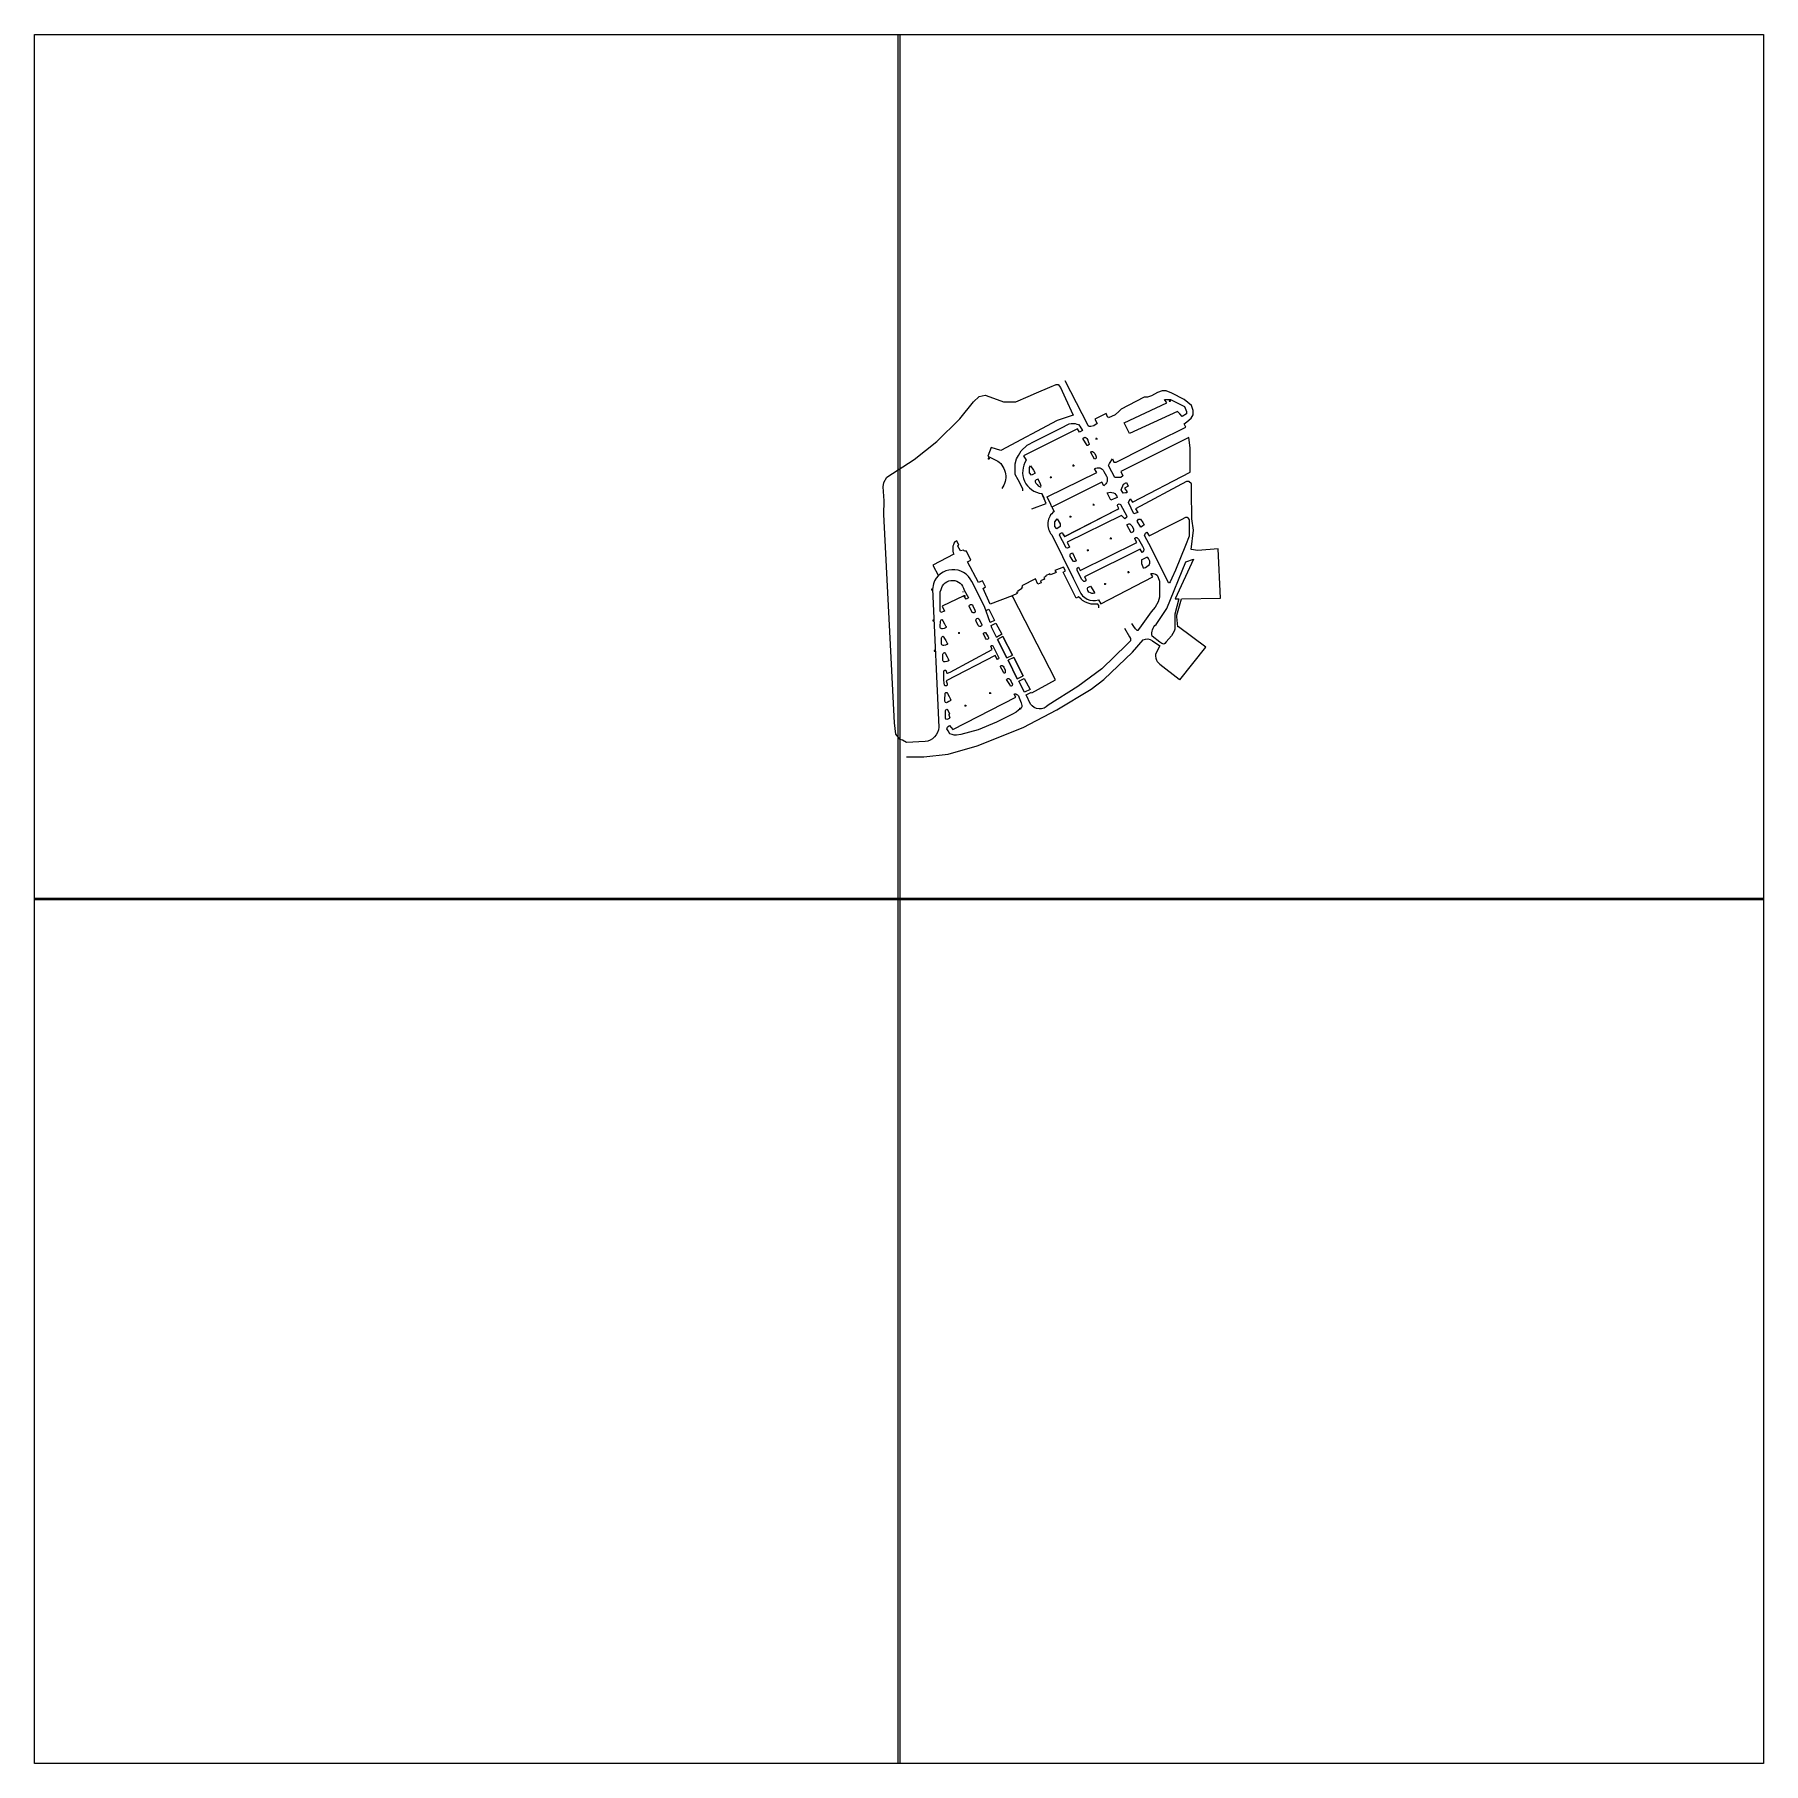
# Model space of a CAD drawing. Header units: inches. Extents: x 647999 to 650001, y 4777999 to 4780001.
import ezdxf

# ---------------------------------------------------------------- set-up
doc = ezdxf.new("R2010")
doc.units = ezdxf.units.IN
doc.header["$MEASUREMENT"] = 0
doc.header["$PDMODE"] = 34
for name, color, linetype in [('Edge_Pavement', 4, 'Continuous'), ('Orthoimages', 18, 'Continuous'), ('Parking_Lights', 210, 'Continuous')]:
    doc.layers.add(name, color=color, linetype=linetype)
picture_1 = doc.add_image_def('image1.sid', size_in_pixel=(5010, 5010))
picture_2 = doc.add_image_def('image2.sid', size_in_pixel=(5010, 5010))
picture_3 = doc.add_image_def('image3.sid', size_in_pixel=(5010, 5010))
picture_4 = doc.add_image_def('image4.sid', size_in_pixel=(5010, 5010))

msp = doc.modelspace()

# ---------------------------------------------------------------- linework, layer by layer
for points in [[(649073.8, 4779356.2), (649073.8, 4779355.4)], [(649231.4, 4779337), (649231.4, 4779337), (649231.4, 4779337), (649231.4, 4779337), (649231.4, 4779337), (649231.4, 4779337), (649231.4, 4779337), (649231.4, 4779337)]]:
    msp.add_lwpolyline(points)
at = {"layer": 'Edge_Pavement'}
for points in [[(649100.6, 4779333.8), (649100.8, 4779333.9), (649104.1, 4779335.5), (649110.5, 4779322.6), (649105.7, 4779320), (649105.7, 4779320), (649098.9, 4779338.7), (649084.4, 4779367.7, 0.671296), (649039.8, 4779365), (649038.8, 4779358.8), (649046.3, 4779198.9, -0.355508), (649030.2, 4779182.2), (649008.6, 4779181.3), (649004.1, 4779183.9), (649001.3, 4779184.6), (648996.2, 4779190.8), (648994.7, 4779204.1), (648982.3, 4779445.2), (648983, 4779461.2), (648981.6, 4779477.3), (648982.3, 4779482.2), (648985.8, 4779488.4), (649017.4, 4779508.8), (649043.9, 4779529.7), (649070.4, 4779556.2), (649086.4, 4779575.8), (649092.7, 4779582), (649099.7, 4779583.4), (649109.5, 4779579.9), (649121.1, 4779575.8), (649128.8, 4779575.8), (649135.1, 4779575.8), (649149.7, 4779582), (649159.2, 4779586), (649174.8, 4779592.6), (649182.1, 4779595.7), (649184.4, 4779595.7), (649186.9, 4779592.4), (649192.8, 4779579.7), (649201.7, 4779560.2), (649183, 4779554.1), (649118.1, 4779519.3), (649106.8, 4779522.9), (649102.8, 4779512.7), (649114.4, 4779507.1, -0.421637), (649119.1, 4779475.4)], [(649345.9, 4779403.7), (649338.5, 4779404.9), (649341, 4779427), (649339.2, 4779440.4), (649338.7, 4779472), (649338.7, 4779480.8), (649335.8, 4779483.5), (649332.9, 4779483.5), (649273.8, 4779452), (649276.7, 4779447.6), (649271.9, 4779446.1), (649265.7, 4779459.2), (649265.7, 4779459.2), (649267.7, 4779463.4), (649270.3, 4779459.7), (649337.2, 4779494.4), (649337.2, 4779508.8), (649337.2, 4779522.4), (649335.6, 4779534.4), (649257, 4779495.2), (649259.3, 4779490), (649256.7, 4779488.2), (649253.7, 4779488.2), (649249.9, 4779488.2), (649242.8, 4779501.2), (649242.5, 4779501.8), (649243.9, 4779504.4), (649247.1, 4779509.9), (649248.9, 4779505.9), (649251.6, 4779505.9), (649257.8, 4779509), (649299.5, 4779530), (649332.2, 4779546.4), (649330.3, 4779550.3), (649333.2, 4779552.5), (649338.4, 4779556.7), (649340.6, 4779560.7), (649340.6, 4779565.5), (649338.7, 4779571.4), (649330.1, 4779578.5), (649316.1, 4779585.7), (649309.2, 4779588.3), (649304.7, 4779588.3), (649299.3, 4779586.4), (649292.4, 4779582.7), (649287.9, 4779581.2), (649284, 4779581.2), (649274.1, 4779576.1), (649257.2, 4779567.3), (649255, 4779565.1), (649250.4, 4779560.7), (649242.7, 4779557.3), (649242.2, 4779557.8), (649241.5, 4779558.5), (649239.8, 4779562.1), (649226.9, 4779555.5), (649229.6, 4779550.7), (649225.5, 4779548), (649222.1, 4779547.3), (649220.4, 4779547.3), (649219, 4779548.1), (649218.5, 4779549.1), (649192.6, 4779600.2, -0.72868), (649192.6, 4779600.2)], [(649143.4, 4779472.7), (649143.4, 4779472.7), (649143.4, 4779474.6), (649141.3, 4779478.9), (649137.9, 4779485.5), (649134.7, 4779491.7), (649134.7, 4779496), (649134.7, 4779503.8), (649136.2, 4779509.8), (649138.5, 4779513.7), (649141.5, 4779519), (649148.5, 4779525.5), (649157.4, 4779530), (649179.5, 4779541.3), (649190.3, 4779546.9), (649193.8, 4779548.7), (649196.9, 4779550.2), (649199.5, 4779550.7), (649201.1, 4779550.7), (649204, 4779550.7), (649206.1, 4779550), (649207.9, 4779549.3), (649209.3, 4779547.5), (649212.6, 4779542.6), (649208.9, 4779540.5), (649206.6, 4779544.5), (649144.3, 4779513.2), (649147.4, 4779508.3, 0.565311), (649165.5, 4779469.5), (649168, 4779464)], [(649177.1, 4779453.7), (649175.9, 4779456.8), (649175.9, 4779456.8), (649171.6, 4779465.7), (649171.6, 4779465.7), (649229.1, 4779493.8), (649226.5, 4779498.1), (649226.5, 4779498.1, -0.46358), (649237.1, 4779495.2), (649240.3, 4779489.6, -0.376627), (649237.3, 4779478.6), (649237.3, 4779478.6), (649235, 4779482.5), (649177.1, 4779453.7), (649179.6, 4779448.8, 0.438379), (649176.8, 4779421.8), (649201.7, 4779371.5), (649209, 4779356.9, 0.386394), (649231.1, 4779346.3), (649231.1, 4779346.3), (649233.8, 4779341.8), (649294, 4779373), (649291.8, 4779376.9), (649294.5, 4779377), (649297.2, 4779376.2), (649299.1, 4779374.9), (649300.2, 4779372.3), (649301.8, 4779368.1), (649301.8, 4779361.4), (649301.8, 4779349.6), (649300.2, 4779344.2), (649296.5, 4779337.9), (649292, 4779332.5), (649280.6, 4779316.5), (649277.5, 4779312.1), (649276.7, 4779311.1), (649275.9, 4779311.1), (649274.9, 4779311.6), (649273.9, 4779312.7), (649272, 4779315.7), (649269.7, 4779319.1)], [(649261.2, 4779313.5), (649266.8, 4779303.6), (649268, 4779301.7), (649268, 4779300.4), (649268, 4779299.6), (649268, 4779298.8), (649267.3, 4779298), (649263.8, 4779294.6), (649235, 4779266.7), (649207.1, 4779246), (649172.8, 4779224.4, -0.480237), (649152.2, 4779225.8), (649147.1, 4779236.6), (649153.6, 4779239.4), (649153.9, 4779238.7), (649181.1, 4779253.7), (649131.8, 4779349.8), (649130.9, 4779351.1), (649105.7, 4779341.5), (649097.3, 4779359.7), (649100.3, 4779361.4), (649096.8, 4779368.6), (649092.2, 4779366.4), (649079.5, 4779390.4), (649083.1, 4779392.5), (649078.1, 4779402.7), (649077.2, 4779402.7), (649076.5, 4779402.7), (649075.6, 4779403), (649075.1, 4779403.5), (649074.5, 4779404.1), (649071.4, 4779403.1), (649068.1, 4779408.5), (649067.8, 4779409), (649069.2, 4779409.7), (649066.9, 4779414.8), (649064.6, 4779413.7, 0.256794), (649063.6, 4779399.2), (649039.3, 4779386.5), (649045.7, 4779374.3)], [(649008.6, 4779164.8), (649028.7, 4779164.8), (649056.8, 4779167.8), (649090.5, 4779177.3), (649143.8, 4779198.7), (649182.9, 4779219), (649222.7, 4779242.8), (649237.2, 4779254.3), (649270.3, 4779285.9), (649282.7, 4779300, -0.312167), (649293.4, 4779298.9), (649301.9, 4779293.3), (649297.5, 4779284.1), (649297, 4779283.1), (649297, 4779281.3), (649297.5, 4779279), (649298, 4779276.6), (649298.9, 4779275), (649302.1, 4779272.1), (649324.3, 4779254.5), (649324.3, 4779254.5), (649325.3, 4779253.7), (649355.4, 4779291.8), (649323.7, 4779315), (649323, 4779315), (649321.8, 4779326.6), (649321.6, 4779328.6), (649327.1, 4779347.4), (649372.4, 4779348.4), (649369.6, 4779405.4), (649345.9, 4779403.7)], [(649341.1, 4779393.5), (649319.8, 4779347.7), (649324.1, 4779347.7), (649319.4, 4779329.7), (649319.4, 4779315.2), (649319.4, 4779315.2), (649319.6, 4779313.4), (649319.4, 4779312.3), (649318.8, 4779310.2), (649315.4, 4779304.9), (649309.4, 4779297.7), (649307.7, 4779295.7), (649306.6, 4779295.1), (649304.5, 4779295.9), (649301.9, 4779297.3), (649293.3, 4779304.2, -0.310752), (649297.9, 4779318), (649310, 4779336.3), (649332.3, 4779390.6), (649341.1, 4779393.5)]]:
    msp.add_lwpolyline(points, format="xyb", dxfattribs=at)
for points in [[(649260.9, 4779551.3), (649310.3, 4779574.5), (649307.6, 4779578.5), (649314.3, 4779578.5), (649323.6, 4779573.9), (649330.7, 4779570.3), (649333.1, 4779564.6), (649333.1, 4779561.7), (649328, 4779558.8), (649325.1, 4779561.7), (649322.5, 4779564.4), (649267.1, 4779538.9), (649260.9, 4779551.3)], [(649217.9, 4779525.1), (649212.8, 4779533.4), (649214.3, 4779534.4), (649215.7, 4779534.7), (649216.7, 4779534.2), (649217.4, 4779533.2), (649218.5, 4779531.2), (649219.6, 4779528.8), (649220.1, 4779527.1), (649220.1, 4779526.3), (649219.5, 4779525.8), (649218.5, 4779525.1), (649217.9, 4779525.1)], [(649152.4, 4779501.6), (649155.6, 4779496.5), (649157.5, 4779493.3), (649154.9, 4779491.6), (649153.5, 4779490.8), (649151.1, 4779493.4), (649151.1, 4779499.8), (649152.4, 4779501.6)], [(649161.1, 4779486.3), (649158.9, 4779485.5), (649157.6, 4779484.3), (649157.6, 4779483.1), (649158.4, 4779481.7), (649160, 4779479.9), (649161.3, 4779478.5), (649163.3, 4779477.4), (649164.2, 4779477.4), (649164.8, 4779478), (649163.8, 4779480.2), (649161.1, 4779486.3)], [(649235, 4779482.5), (649235, 4779482.5)], [(649257.3, 4779474), (649260, 4779480.3), (649263.6, 4779482.3), (649265.4, 4779478.2), (649261.3, 4779475.7), (649263.9, 4779472), (649263.9, 4779472), (649263.9, 4779470.2), (649262.2, 4779470.2), (649259.6, 4779469.8)], [(649154, 4779451.8), (649170.6, 4779458.1), (649165.5, 4779469.5), (649165.5, 4779469.5)], [(649252.5, 4779451.2), (649254.5, 4779452.2), (649253, 4779455.2), (649253, 4779456.2), (649253.5, 4779456.8), (649254.2, 4779457.3), (649254.9, 4779457.5), (649255.7, 4779457.4), (649256.6, 4779456.7), (649264, 4779443.4), (649263.3, 4779441.7), (649262, 4779440.7), (649261.4, 4779440.2), (649258.6, 4779443.3), (649257.8, 4779444.2), (649194.9, 4779413.1), (649197.3, 4779407.5), (649195, 4779406.3), (649193.7, 4779406.7), (649193.2, 4779407.2), (649192.8, 4779408.1), (649186, 4779421.5), (649186.5, 4779423.4), (649188.1, 4779424.1), (649189.2, 4779424.1), (649189.9, 4779422.5), (649191.5, 4779419.6), (649192, 4779419.8), (649252.5, 4779451.2)], [(649259.6, 4779469.8), (649257.3, 4779474)], [(649183, 4779440.4), (649186.7, 4779434.5), (649186.7, 4779431.2), (649184, 4779429.6), (649182.6, 4779428.8), (649180.3, 4779431.4), (649180.3, 4779436.7), (649183, 4779440.4)], [(649189.2, 4779424.1), (649189.2, 4779424.1), (649190.4, 4779421.7), (649191.5, 4779419.6), (649252.5, 4779451.2), (649252.5, 4779451.2)], [(649261.4, 4779440.2), (649257.8, 4779444.2), (649194.9, 4779413.1), (649197.3, 4779407.5)], [(649275.9, 4779437.6), (649277.5, 4779439.8), (649279.7, 4779439.8), (649282.2, 4779435.9), (649283.8, 4779433.4), (649282, 4779431.6), (649279.9, 4779430.4)], [(649279.9, 4779430.4), (649275.9, 4779437.6)], [(649284.3, 4779420.9), (649284.3, 4779420.9), (649285.5, 4779423.7), (649287.1, 4779424.7), (649289.7, 4779420.6), (649311.7, 4779431.7), (649327.1, 4779439.4), (649332, 4779442.2), (649333.8, 4779442.2), (649334.5, 4779441.2), (649336.1, 4779438.9), (649336.1, 4779435.1), (649336.1, 4779428.7), (649336.1, 4779423.5), (649336.1, 4779420.1), (649331.6, 4779409.2), (649320.1, 4779380.9), (649316, 4779371.6), (649314.1, 4779367.1), (649313.1, 4779366.1), (649312.2, 4779366.1), (649311.8, 4779366.9), (649311.8, 4779366.9), (649292.1, 4779406.7), (649284.3, 4779420.9), (649284.3, 4779420.9)], [(649263.9, 4779433.2), (649266, 4779434.4), (649267.4, 4779434.4), (649268.2, 4779433.8), (649269.8, 4779432), (649271.1, 4779429.5), (649271.6, 4779428.1), (649271.4, 4779426.5), (649271, 4779425.3), (649270.2, 4779424.8), (649269.5, 4779424.4), (649269, 4779424.2)], [(649269, 4779424.2), (649263.9, 4779433.2), (649263.9, 4779433.2)], [(649289.5, 4779387.1), (649290.5, 4779389), (649290.5, 4779391.4), (649288.8, 4779394.3), (649288.1, 4779395.5), (649286.5, 4779395.5), (649281.9, 4779393.3), (649280.8, 4779392.8), (649280.8, 4779391.4), (649280.8, 4779388.4), (649282.4, 4779384.7), (649282.9, 4779383.6), (649283.9, 4779383.6), (649285.4, 4779384), (649287.1, 4779384.9), (649289.5, 4779387.1)], [(649231.4, 4779337), (649231.5, 4779339.9), (649231.5, 4779339.9), (649231.5, 4779339.9), (649230.4, 4779341.3), (649226.1, 4779341.3), (649222.7, 4779341.3), (649219.1, 4779342.4), (649216.1, 4779343.6), (649212.6, 4779345.5), (649210.9, 4779347.3), (649208, 4779350.1), (649205.2, 4779348.5), (649190.1, 4779378.6), (649192.8, 4779380), (649190.5, 4779384.4), (649180.5, 4779380.3), (649182, 4779378), (649175.5, 4779375.2), (649174.8, 4779376.6), (649169.6, 4779374.4), (649170.1, 4779373.4), (649167.7, 4779372.3), (649168.6, 4779370.4), (649163.7, 4779368.3), (649164.7, 4779366.3), (649160.8, 4779364.6), (649157.9, 4779370.8), (649142.3, 4779362.7), (649143.2, 4779361.1), (649141.7, 4779360.4), (649142.4, 4779359.4), (649137.2, 4779356.2), (649137.6, 4779355.5), (649136.2, 4779354.8), (649136.7, 4779353.9), (649130.9, 4779351.1)], [(649047.9, 4779321.2), (649047.9, 4779321.9), (649048.3, 4779322.6), (649048.9, 4779323.3), (649049.6, 4779323.6), (649050.1, 4779323.3), (649050.7, 4779322.2), (649052.6, 4779318.7), (649053.9, 4779316.4), (649054.5, 4779315.5), (649054.6, 4779315.1), (649054.6, 4779314.5), (649054.3, 4779314.3), (649053.7, 4779313.9), (649052.2, 4779313.3), (649050.5, 4779312.9), (649049.6, 4779312.9), (649048.8, 4779313.2), (649048.2, 4779313.7), (649047.8, 4779314.5), (649047.8, 4779316), (649047.9, 4779321.2)], [(649106.6, 4779316.7), (649112.1, 4779319.4), (649119, 4779306.5), (649112.9, 4779303.2), (649119, 4779306.5), (649119, 4779306.5)], [(649112.9, 4779303.2), (649107.4, 4779314.2), (649106.6, 4779316.7)], [(649049.4, 4779301.9), (649049.4, 4779302.6), (649049.7, 4779303.3), (649050.3, 4779303.9), (649051, 4779304.3), (649051.5, 4779304), (649052.1, 4779302.9), (649054.1, 4779299.4), (649055.3, 4779297.1), (649055.9, 4779296.1), (649056.1, 4779295.7), (649056.1, 4779295.2), (649055.7, 4779294.9), (649055.2, 4779294.6), (649053.7, 4779294), (649051.9, 4779293.6), (649051, 4779293.6), (649050.3, 4779293.9), (649049.7, 4779294.3), (649049.3, 4779295.2), (649049.3, 4779296.6), (649049.4, 4779301.9)], [(649119, 4779306.5), (649112.9, 4779303.2)], [(649120.4, 4779303.8), (649114.2, 4779300.6)], [(649114.2, 4779300.6), (649124.9, 4779279.2), (649131.4, 4779282.5), (649120.4, 4779303.8)], [(649124.9, 4779279.2), (649114.2, 4779300.6)], [(649120.4, 4779303.8), (649131.4, 4779282.5)], [(649120.4, 4779303.8), (649131.4, 4779282.5)], [(649050.9, 4779282.9), (649050.9, 4779283.6), (649051.3, 4779284.3), (649051.9, 4779284.9), (649052.6, 4779285.3), (649053.1, 4779285), (649053.7, 4779283.9), (649055.6, 4779280.4), (649056.9, 4779278.1), (649057.4, 4779277.1), (649057.6, 4779276.7), (649057.6, 4779276.2), (649057.2, 4779275.9), (649056.7, 4779275.6), (649055.2, 4779275), (649053.5, 4779274.5), (649052.6, 4779274.5), (649051.8, 4779274.8), (649051.2, 4779275.3), (649050.8, 4779276.2), (649050.8, 4779277.6), (649050.9, 4779282.9)], [(649107.7, 4779288.9), (649106.2, 4779292.8), (649106.7, 4779293.1), (649107.3, 4779293.4), (649107.8, 4779293.6), (649108.6, 4779293.1), (649115.5, 4779279.1), (649115.5, 4779278.7), (649115.2, 4779278.1), (649114.6, 4779277.6), (649113.9, 4779277.3), (649111.2, 4779282), (649054.7, 4779252.7), (649055.9, 4779249.1), (649055.8, 4779247.7), (649055.2, 4779247), (649054.4, 4779247), (649053.3, 4779247), (649052.8, 4779247.6), (649052.3, 4779250.4), (649052.1, 4779253.4), (649052.1, 4779264.1), (649053.1, 4779264.8), (649054.2, 4779264.8), (649055.1, 4779262.6), (649055.4, 4779261.7), (649056.2, 4779261.7), (649059.2, 4779262.7), (649107.7, 4779288.9)], [(649132.9, 4779279.5), (649126.3, 4779276.4), (649137, 4779255), (649143.7, 4779258.5), (649132.9, 4779279.5), (649143.7, 4779258.5)], [(649137, 4779255), (649126.3, 4779276.4)], [(649132.9, 4779279.5), (649132.9, 4779279.5), (649143.7, 4779258.5)], [(649117.6, 4779269.6), (649117.8, 4779270.2), (649118.3, 4779270.4), (649119, 4779270.5), (649119.6, 4779270.4), (649120.5, 4779269.6), (649121.4, 4779268.4), (649123.1, 4779265), (649123.1, 4779263.9), (649122.9, 4779263), (649122.9, 4779261.9), (649122.2, 4779261.5), (649121.8, 4779261.5), (649121.1, 4779262.4), (649120.7, 4779263.4), (649117.7, 4779268.8), (649117.5, 4779269.2), (649117.6, 4779269.6)], [(649124.9, 4779254.4), (649126.2, 4779255.3), (649127.1, 4779255.3), (649128, 4779254.6), (649128.6, 4779253.8), (649129.7, 4779251.8), (649130.7, 4779250.1), (649131.5, 4779248.6), (649131.1, 4779247.4), (649130.6, 4779246.8), (649129.9, 4779246.3), (649129.3, 4779246.6), (649128.3, 4779248.2), (649124.4, 4779254.1), (649124.9, 4779254.4)], [(649053.3, 4779237), (649053.3, 4779237.7), (649053.6, 4779238.4), (649054.2, 4779239), (649054.9, 4779239.3), (649055.5, 4779239), (649056.1, 4779237.9), (649058, 4779234.5), (649059.3, 4779232.2), (649059.8, 4779231.2), (649060, 4779230.8), (649060, 4779230.3), (649059.6, 4779230), (649059.1, 4779229.6), (649057.6, 4779228.6), (649055.8, 4779227.7), (649054.9, 4779227.3), (649053.8, 4779227.6), (649053.2, 4779229), (649053.2, 4779229.9), (649053.2, 4779231.7), (649053.3, 4779237)], [(649062.2, 4779196.4), (649135.4, 4779233.6), (649133.4, 4779237.1), (649134, 4779237.6), (649135.1, 4779237.5), (649136.4, 4779237), (649137.1, 4779236.4), (649138.2, 4779235.1), (649139.3, 4779232.9), (649141.4, 4779227.1), (649142.4, 4779224.1), (649142.4, 4779222.4), (649141.4, 4779221), (649138.5, 4779218.7), (649135.5, 4779216.3), (649131.5, 4779214), (649113, 4779204.7), (649091.7, 4779195.8), (649071.7, 4779190.6), (649066.5, 4779189.8), (649063.7, 4779189.8), (649061.5, 4779190.6), (649059, 4779191.4), (649056.8, 4779194.8), (649055.4, 4779196.9), (649055.6, 4779198), (649056.1, 4779198.9), (649057.1, 4779199.9), (649058.6, 4779200.9), (649062.2, 4779196.4)], [(649053.8, 4779217.4), (649053.8, 4779218.1), (649054.2, 4779218.8), (649054.8, 4779219.4), (649055.5, 4779219.8), (649056, 4779219.5), (649056.6, 4779218.4), (649058.6, 4779214.9), (649058.6, 4779214.9), (649058.6, 4779214.9), (649057.8, 4779213.8), (649057.8, 4779213.3), (649058.9, 4779209.6), (649058.9, 4779209.6), (649058.2, 4779209.1), (649056.4, 4779208.2), (649055.5, 4779207.8), (649054.4, 4779208.1), (649053.8, 4779209.5), (649053.8, 4779210.3), (649053.8, 4779212.1), (649053.8, 4779217.4)]]:
    msp.add_lwpolyline(points, dxfattribs=at)
for points in [[(649226.2, 4779509.2), (649222.2, 4779516.9), (649223.1, 4779518.1), (649224, 4779518.1), (649225.2, 4779517.5), (649226.6, 4779515.8), (649227.8, 4779513.2), (649228.5, 4779511.9), (649228.5, 4779510.5), (649227.6, 4779509.8)], [(649241.1, 4779470.2)], [(649154, 4779451.8), (649154, 4779451.8)], [(649281.5, 4779401.4), (649279.4, 4779405.1), (649215, 4779373.2), (649215, 4779373.2), (649215.4, 4779371.8), (649216.3, 4779370), (649216.3, 4779368.6), (649215.3, 4779367.5), (649214.1, 4779367.5), (649211.5, 4779370.4), (649208.2, 4779376.9), (649206.4, 4779380.5), (649206.4, 4779383), (649207.9, 4779384.2), (649209.8, 4779380.3), (649275.3, 4779413), (649273.1, 4779417), (649273.1, 4779417), (649273.1, 4779418), (649274.1, 4779418.6), (649275.6, 4779418.6), (649277.2, 4779416.7), (649278.7, 4779414.1), (649281.9, 4779408.4), (649283.1, 4779406.1), (649283.6, 4779404.4), (649283.2, 4779403.2), (649282.3, 4779401.9)], [(649205.1, 4779391.5), (649204.7, 4779391.3), (649203.8, 4779390.9), (649202.5, 4779390.9), (649201.6, 4779391.4), (649200.4, 4779393.1), (649199.3, 4779395.1), (649198.4, 4779396.7), (649198.1, 4779398.1), (649198.1, 4779399), (649198.6, 4779399.6), (649200.9, 4779401), (649200.9, 4779401)], [(649226.3, 4779355.1), (649226.9, 4779354.5), (649226.3, 4779354.3), (649224.9, 4779353.7), (649223.2, 4779353.7), (649221.6, 4779354.4), (649219.9, 4779355.4), (649218.8, 4779357.4), (649218.1, 4779358.7), (649218.1, 4779359.8), (649218.5, 4779360.7), (649221.6, 4779362.4)], [(649119, 4779306.5), (649119, 4779306.5)], [(649138.9, 4779252.2), (649138.9, 4779252.2), (649144.9, 4779255.4), (649144.9, 4779255.4), (649152, 4779242.6), (649145.5, 4779239.4), (649145.5, 4779239.4)]]:
    msp.add_lwpolyline(points, close=True, dxfattribs=at)
for points in [[(649245.4, 4779461.7), (649241.1, 4779470.2, -0.478577), (649252.8, 4779464.9)], [(649075.3, 4779357.8), (649080.5, 4779348.6), (649077.9, 4779347.2), (649075.2, 4779351), (649049.9, 4779339.2), (649052.6, 4779333.5), (649048.3, 4779331.7), (649047.5, 4779333.3), (649047.5, 4779348.3), (649047.5, 4779355.6), (649048.7, 4779358.5, -0.81368)], [(649084.3, 4779332.9), (649081.8, 4779337.8, -1.193374), (649085.6, 4779339.6), (649088, 4779334.6, -1.185483)], [(649091.7, 4779316.8), (649089.3, 4779321.8, -1.193374), (649093, 4779323.6), (649095.5, 4779318.6, -1.032335)], [(649100.2, 4779301.9), (649097.7, 4779306.9, -0.4537), (649100.2, 4779308.6), (649103.3, 4779303.7, -1.236885)]]:
    msp.add_lwpolyline(points, format="xyb", close=True, dxfattribs=at)
at = {"layer": 'Parking_Lights'}
for p in [(649313.7, 4779576.7), (649228.7, 4779533), (649103.9, 4779510.1), (649202.1, 4779502), (649175.9, 4779488.3), (649225.4, 4779456.6), (649198.6, 4779442.8), (649245.3, 4779417.6), (649218.8, 4779403.9), (649265.8, 4779378.5), (649038.3, 4779358.4), (649238.6, 4779364.9), (649075.9, 4779350.9), (649040.1, 4779322.5), (649069.5, 4779308.1), (649041.6, 4779287.4), (649105.6, 4779238.4), (649077, 4779223.9), (649140.3, 4779220.5)]:
    msp.add_point(p, dxfattribs=at)

# ---------------------------------------------------------------- pictures from other files: only their frames are drawn
at = {"layer": 'Orthoimages'}
image = msp.add_image(picture_2, insert=(647999, 4778999), size_in_units=(1002, 1002), dxfattribs=at)
image.dxf.flags = 7
image = msp.add_image(picture_4, insert=(648999, 4778999), size_in_units=(1002, 1002), dxfattribs=at)
image.dxf.flags = 7
image = msp.add_image(picture_1, insert=(647999, 4777999), size_in_units=(1002, 1002), dxfattribs=at)
image.dxf.flags = 7
image = msp.add_image(picture_3, insert=(648999, 4777999), size_in_units=(1002, 1002), dxfattribs=at)
image.dxf.flags = 7

doc.saveas('drawing.dxf')
